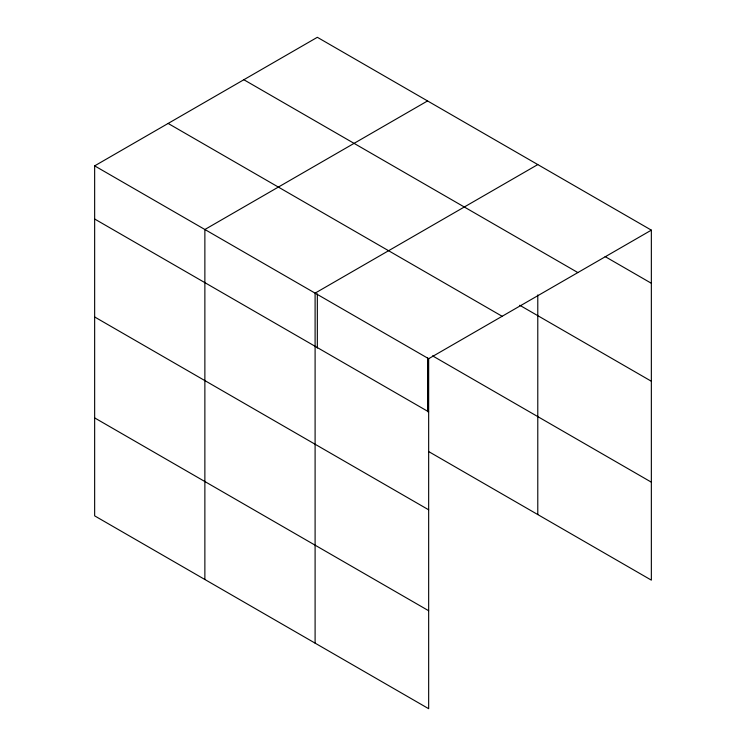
<?xml version="1.0" encoding="UTF-8"?>
<svg xmlns="http://www.w3.org/2000/svg" width="746" height="746" viewBox="0 0 746 746"><rect width="100%" height="100%" fill="white"/><g stroke="black" fill="none" stroke-linecap="round" stroke-linejoin="round"><path stroke-width="1.12" d="M537.782 294.931L537.782 514.563M428.568 451.507L651.351 580.136L651.351 230.141L317.339 37.3L94.649 165.864L94.649 515.859L428.661 708.7L428.661 358.705L94.649 165.864M427.561 100.934L204.87 229.507L204.87 579.493M537.782 164.577L315.101 293.141L315.101 643.136M428.661 358.705L651.351 230.141M605.118 256.587L651.351 283.275M243.849 79.729L577.861 272.57M519.748 305.263L651.351 381.243M168.139 123.444L502.151 316.285M432.568 355.861L651.351 482.168M94.649 219.007L428.661 411.848M94.649 316.966L428.661 509.807M94.649 417.9L428.661 610.741M427.561 357.576L427.561 411.745M317.339 293.943L317.339 348.102"/></g></svg>
